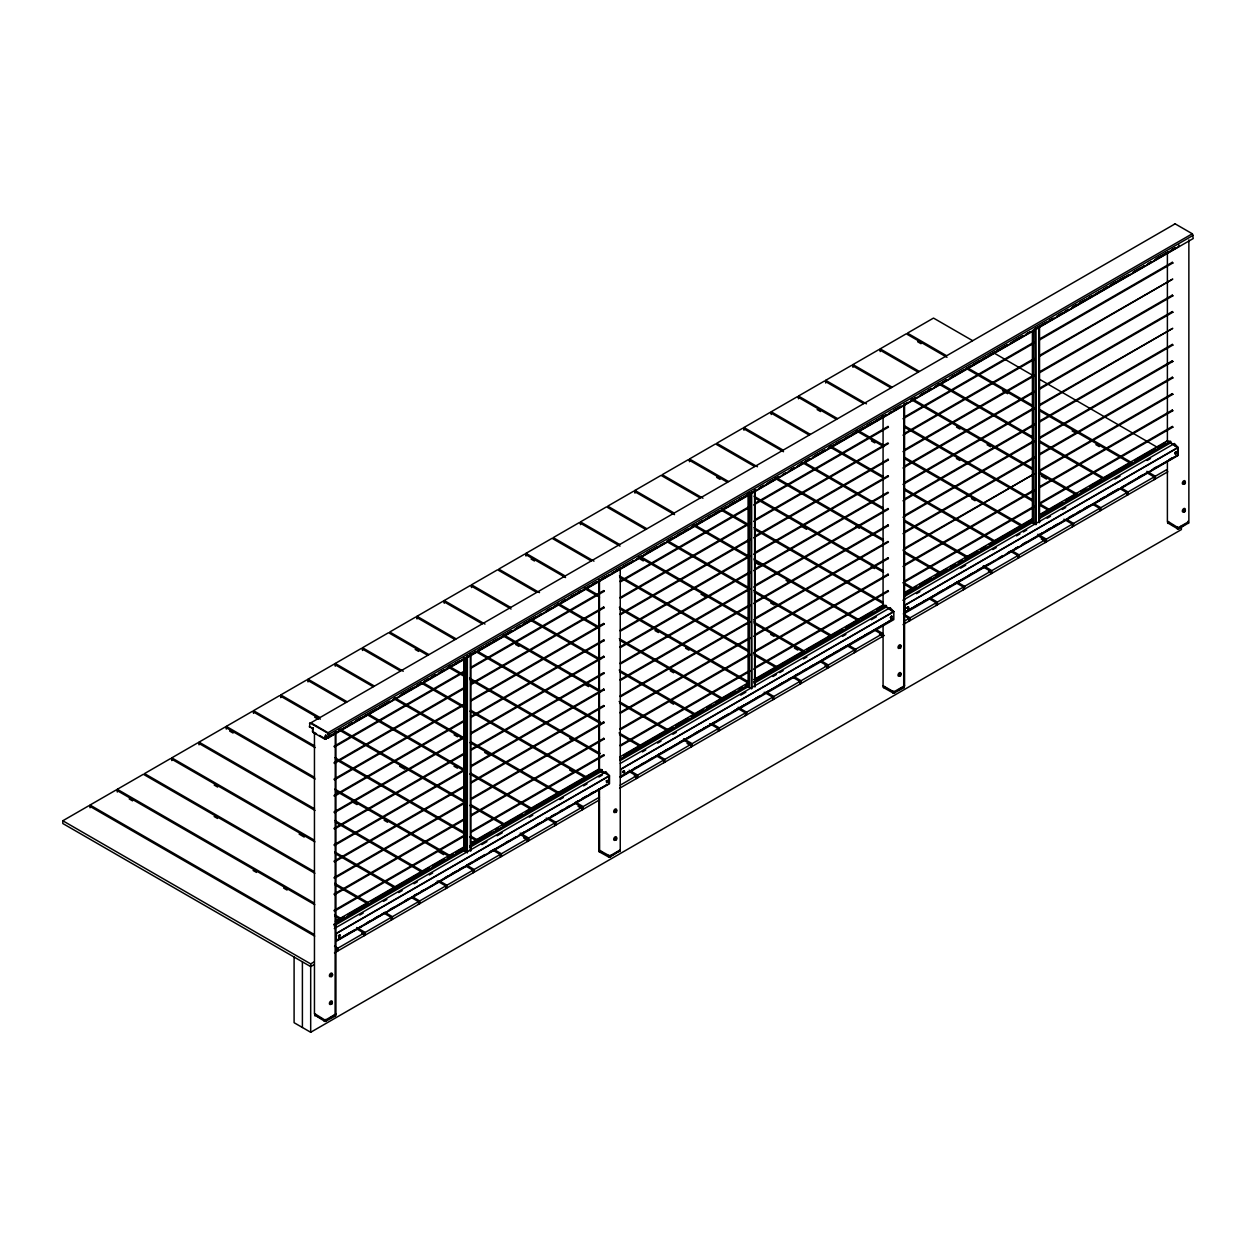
<?xml version="1.0" encoding="UTF-8"?>
<svg xmlns="http://www.w3.org/2000/svg" width="1256" height="1256" viewBox="0 0 1256 1256"><rect width="100%" height="100%" fill="white"/><g stroke="black" fill="none" stroke-linecap="round" stroke-linejoin="round"><path stroke-width="1.5" d="M309.463 726.879L313.168 728.339L309.463 726.879L310.012 723.001L327.643 733.111L328.413 737.822L325.304 736.032L325.304 739.282M310.059 723.283L310.954 722.781L328.46 732.97L329.009 737.492L325.304 736.032M1174.25 224.353L1175.129 223.835L1192.431 233.836L1193.2 238.546L328.413 737.822M330.359 1003.073L330.94 1002.068M338.665 936.191L339.465 935.846M606.695 780.996C606.742 782.802 607.166 779.929 606.334 780.777M623.212 771.671L622.992 771.906M891.399 616.743L890.394 617.654L891.619 616.131L891.917 617.936L890.394 617.654M908.057 607.229L907.586 607.386M1175.019 453.322L1175.71 452.521L1175.632 453.385M335.933 732.358L335.933 1013.985L325.194 1020.186L314.628 1013.623M620.244 568.214L620.244 849.841L609.835 856.011L598.782 849.935L598.767 789.208M904.556 404.071L904.556 685.697L893.817 691.883L883.078 685.697L883.455 687.582L893.66 693.249L904.179 687.582L904.179 686.545M883.722 686.545L891.791 691.365M1188.867 239.912L1188.867 521.554L1178.128 527.74L1167.562 521.177M1167.436 522.731L1178.128 529.106L1188.851 522.826M361.445 926.488L335.776 940.822L341.004 937.745M465.788 704.035L465.364 703.297L465.725 704.051L334.394 779.882M465.364 752.548L465.788 753.27L465.364 752.548L333.986 828.395M465.364 785.377L465.788 786.099L465.364 785.377L333.986 861.223M465.364 801.799L465.788 802.521L465.364 801.799L333.986 877.646M465.364 834.628L465.788 835.35L465.364 834.628L333.986 910.474M603.665 590.618L604.089 591.356L603.665 590.618L470.608 667.454M603.587 623.557L604.089 624.185L603.665 623.447L470.608 700.283M603.587 672.808L604.089 673.42L603.665 672.698L470.608 749.518M603.587 722.043L604.089 722.671L603.665 721.949L470.608 798.769M749.596 522.857L750.099 523.469L749.675 522.747L619.977 597.62M749.596 555.686L750.099 556.298L749.675 555.576L619.977 630.449M749.675 571.982L750.099 572.705L749.675 571.982L619.977 646.871M749.596 604.921L750.099 605.549L749.675 604.811L619.977 679.7M749.596 621.422L619.977 696.107M749.596 654.172L750.099 654.784L749.675 654.062L619.977 728.935M888.479 443.509L753.647 521.413M887.976 459.304L888.4 460.026L888.039 459.288L754.919 536.139M888.479 492.76L753.647 570.664M888.479 541.995L753.647 619.899M887.976 590.618L888.4 591.356L887.976 590.618L754.919 667.454M893.157 619.067L620.166 776.773M904.367 612.379L994.517 560.992M1033.986 342.181L1034.41 342.904L1034.049 342.166L904.289 417.07M1033.986 391.432L1034.41 392.155L1033.986 391.432L904.289 466.306M1033.986 440.668L1034.41 441.39L1034.049 440.652L904.289 515.557M903.017 550.081L1034.41 473.748L904.289 548.385M1033.986 489.919L1034.41 490.641L1034.049 489.903L904.289 564.792M1172.288 262.331L1172.712 263.054L1172.288 262.331L1039.23 339.151M1039.638 356.296L1172.759 279.083L1039.23 355.574M1172.288 311.582L1172.712 312.304L1172.288 311.582L1039.23 388.402M1172.288 344.411L1172.712 345.133L1172.288 344.411L1039.23 421.231M1172.288 360.817L1172.712 361.54L1172.288 360.817L1039.23 437.653M1172.288 393.646L1172.712 394.368L1172.288 393.646L1039.23 470.482M1172.712 410.791L1172.288 410.068L1172.759 410.743L1039.638 487.611M330.862 1003.136C331.976 1007.249 333.405 999.289 331.16 1002.869M598.782 849.747L599.143 851.725L609.348 857.393L619.977 850.767M339.167 937.055L338.366 935.72L338.994 935.249L339.167 937.055L340.392 935.532L339.544 935.343M339.151 936.364L339.984 934.951M338.869 936.898L339.685 934.778M607.307 780.274L608.014 781.028L606.789 782.551L606.538 780.667M606.789 782.551L606.491 780.745M606.491 782.378L608.014 781.028M623.996 770.635L624.295 772.44L622.772 772.157L624.295 770.807L623.102 771.639M623.478 772.911L624.703 771.388M891.917 616.303L891.101 618.407M890.802 618.235L891.619 616.131M907.491 608.595L908.716 607.072L908.606 608.297C904.728 608.987 909.799 604.481 907.303 608.014M1174.705 453.51L1175.93 451.987L1174.705 453.51L1176.228 453.793L1175.93 451.987M1175.412 454.264L1176.637 452.741M465.364 686.891L465.788 687.613L465.364 686.891L333.986 762.737M465.364 736.126L465.788 736.864L465.364 736.126L333.986 811.988M465.364 768.955L465.788 769.692L465.364 768.955L333.986 844.817M465.364 818.206L465.788 818.928L465.364 818.206L333.986 894.052M603.618 607.088L604.089 607.763L603.665 607.04L470.608 683.861M603.728 639.854L604.089 640.591L603.728 639.854L470.608 716.689M603.618 656.323L604.089 657.014L603.665 656.276L470.608 733.111M603.728 689.089L604.089 689.842L603.728 689.089L470.608 765.94M603.618 705.574L604.089 706.249L603.665 705.527L470.608 782.347M603.728 738.34L604.089 739.077L603.728 738.34L470.608 815.175M603.618 754.809L604.089 755.5L603.665 754.778L470.608 831.598M749.628 506.372L750.099 507.047L749.675 506.325L619.977 581.214M749.738 539.138L750.099 539.876L749.738 539.138L619.977 614.043M749.628 588.452L750.099 589.127L749.675 588.405L619.977 663.278M749.628 637.687L750.099 638.378L749.675 637.64L619.977 712.529M749.738 670.453L750.099 671.206L749.738 670.453L619.977 745.358M887.976 426.475L888.4 427.197L888.039 426.459L754.919 503.311M887.976 475.726L888.4 476.448L888.039 475.71L754.919 552.546M887.976 508.554L888.4 509.277L888.039 508.539L754.919 585.375M887.976 524.961L888.4 525.699L888.039 524.945L754.919 601.797M887.976 557.79L888.4 558.528L888.039 557.774L754.919 634.625M887.976 574.212L888.4 574.934L888.039 574.196L754.919 651.032M1033.986 358.604L1034.41 359.326L1034.049 358.572L904.289 433.477M1033.986 407.839L1034.41 408.561L1034.049 407.823L904.289 482.728M1033.986 457.09L1034.41 457.812L1034.049 457.074L904.289 531.963M1172.288 295.16L1172.712 295.882L1172.288 295.16L1039.23 371.98M1039.638 405.547L1172.759 328.334L1039.23 404.825M1172.288 377.24L1172.712 377.962L1172.288 377.24L1039.23 454.06M1172.288 426.475L1172.712 427.213L1172.288 426.475L1039.23 503.311M610.243 855.305L609.584 856.529L608.783 855.305M314.628 1014.989L325.194 1021.552L335.556 1015.868L335.556 1014.832M1188.207 522.496L1187.972 521.256M614.89 838.192L614.796 839.102M609.066 783.524L608.972 778.5M620.307 777.024L628.879 771.734L625.253 773.555M894.225 410.304L900.913 406.504L893.895 410.115M1177.594 450.213L1177.688 455.237L1128.5 483.639M325.885 1019.527L324.817 1019.746L325.602 1019.715M331.066 975.221L331.506 976.76L332.824 974.829L332.039 974.107L330.485 975.472L330.94 974.295M891.477 616.696L890.897 617.701M1183.874 510.69L1183.749 509.685M465.364 670.469L465.788 671.191L465.364 670.469L333.986 746.331M465.364 719.719L465.788 720.442L465.364 719.719L333.986 795.566M887.929 442.928L754.919 519.717M887.929 492.179L754.919 568.968M1033.986 375.01L1034.41 375.732L1034.049 374.995L904.289 449.899M887.929 541.43L754.919 618.203M1033.986 424.261L1034.41 424.983L1034.049 424.23L904.289 499.134M1033.986 506.325L1034.41 507.063L1034.049 506.309L904.289 581.214M465.411 851.285L466.149 851.254M623.164 771.938L623.384 771.341M891.399 616.665L890.802 617.544M1175.067 452.411L1174.705 453.322M1183.749 481.911L1183.874 482.916M330.375 1017.831L335.164 1014.613M599.143 850.689L599.143 851.725M599.599 850.422L602.754 852.777M883.455 686.545L883.455 687.582M314.079 964.655L310.687 966.618L62.8 823.512L62.8 820.765L88.862 805.724L314.675 936.097M90.04 807.781L90.04 805.033L116.102 789.993L314.754 904.681M117.295 792.049L117.295 789.302L143.357 774.261L314.832 873.265M171.789 760.587L171.789 757.855L197.851 742.798L315.005 810.434M199.029 744.855L199.029 742.123L225.091 727.067L315.083 779.018M226.284 729.124L226.284 726.392L252.346 711.336L315.162 747.603M253.524 713.392L253.524 710.66L279.586 695.604L320.343 719.139M280.779 697.661L280.779 694.929L306.841 679.873L345.887 702.418M308.018 681.93L308.018 679.198L334.08 664.141L373.126 686.687M335.258 666.198L335.258 663.466L361.32 648.41L400.381 670.955M362.513 650.467L362.513 647.735L388.575 632.694L427.621 655.24M417.008 619.004L417.008 616.272L443.07 601.231L482.116 623.777M444.247 603.273L444.247 600.541L470.309 585.5L511.066 609.019M471.502 587.541L471.502 584.809L497.564 569.769L536.61 592.314M525.997 556.078L525.997 553.346L552.059 538.306L591.105 560.851M580.476 524.631L580.476 521.884L606.538 506.843L645.6 529.388M634.971 493.168L634.971 490.421L661.033 475.38L700.094 497.925M689.466 461.706L689.466 458.974L715.528 443.918L754.589 466.463M743.96 430.243L743.96 427.511L770.022 412.455L809.068 435M771.215 414.511L771.215 411.78L797.277 396.723L836.323 419.269M798.455 398.78L798.455 396.048L824.517 380.992L863.563 403.537M825.694 383.049L825.694 380.317L851.756 365.261L890.818 387.806M852.95 367.317L852.95 364.585L879.012 349.529L918.058 372.074M880.189 351.586L880.189 348.854L906.251 333.798L947.008 357.332M309.463 723.629L1175.129 223.835M327.533 733.033L1192.305 233.757M328.413 734.572L1193.2 235.296M325.602 735.168L325.273 738.402L330.673 735.388M334.065 733.441L337.44 731.479M348.964 724.728L352.685 722.687M355.731 720.818L361.131 717.804M364.523 715.857L369.594 712.921M370.96 712.026L376.376 709.012M379.752 707.05L384.838 704.129M386.204 703.234L389.58 701.288M401.433 694.442L413.601 687.519M416.662 685.65L420.038 683.688M425.454 680.673L428.83 678.727M431.891 676.858L435.283 674.896M440.354 671.976L444.059 669.935M447.12 668.066L452.521 665.036M455.912 663.09L459.288 661.143M470.812 654.376L474.533 652.335M477.578 650.467L482.979 647.452M486.37 645.505L491.441 642.57M492.807 641.675L498.224 638.66M501.599 636.714L506.686 633.778M508.052 632.883L511.428 630.936M516.828 627.922L520.22 625.959M523.281 624.091L535.449 617.167M546.972 610.416L550.678 608.375M555.764 605.439L559.14 603.492M562.201 601.624L565.907 599.583M570.993 596.647L574.369 594.7M577.76 592.738L581.135 590.791M586.222 587.855L589.598 585.908M592.659 584.04L596.38 581.999M601.451 579.063L604.827 577.101M616.68 570.271L620.072 568.309M623.447 566.362L628.534 563.426M638.676 557.57L642.067 555.607M647.138 552.687L657.296 546.815M668.82 540.064L672.525 538.023M677.612 535.087L680.988 533.141M684.049 531.272L687.754 529.231M692.841 526.295L696.216 524.349M699.608 522.386L702.983 520.439M707.74 517.598L711.446 515.557M714.507 513.688L719.908 510.674M723.299 508.711L726.675 506.765M730.066 504.802L735.137 501.882M738.528 499.919L741.919 497.973M745.295 496.01L750.381 493.074M760.524 487.218L763.915 485.271M768.986 482.335L779.144 476.464M790.668 469.713L794.373 467.672M799.46 464.751L802.835 462.789M805.897 460.921L809.602 458.88M814.689 455.959L818.064 453.997M821.455 452.05L824.831 450.088M829.588 447.246L833.293 445.205M836.355 443.337L841.755 440.322M845.147 438.36L848.522 436.413M851.913 434.45L856.985 431.53M860.376 429.568L863.767 427.621M866.813 425.753L872.229 422.738M875.605 420.776L885.763 414.92M894.225 410.037L900.992 406.128M912.515 399.377L916.221 397.336M921.292 394.4L924.683 392.437M927.744 390.569L931.45 388.544M936.536 385.608L939.912 383.645M943.303 381.698L946.679 379.736M951.436 376.894L955.141 374.853M958.202 372.985L963.603 369.971M966.994 368.024L970.37 366.061M973.761 364.114L978.832 361.179M982.223 359.232L985.615 357.269M988.66 355.401L994.077 352.387M997.452 350.424L1007.61 344.568M1012.681 341.632L1022.839 335.776M1034.363 329.025L1046.531 322.101M1049.592 320.233L1053.297 318.192M1058.384 315.256L1061.76 313.309M1065.151 311.347L1068.526 309.4M1073.283 306.543L1076.989 304.517M1080.05 302.633L1085.451 299.619M1088.842 297.672L1092.218 295.709M1104.071 288.88L1107.462 286.918M1110.508 285.049L1115.595 282.129M1119.3 280.088L1124.371 277.152M1134.529 271.296L1139.616 268.36M1156.211 258.673L1168.378 251.75M1171.44 249.881L1174.815 247.919M337.44 731.761L325.273 738.402M340.831 729.799L352.685 722.969M356.06 721.007L389.909 701.46M393.301 699.514L396.676 697.567M401.747 694.631L413.601 687.786M416.992 685.839L420.368 683.876L399.989 695.714M428.83 678.994L423.759 681.93L435.518 675.194M432.221 677.047L435.596 675.084M438.988 673.138L444.059 670.202M447.45 668.255L459.288 661.41M462.679 659.447L474.533 652.618M477.908 650.655L511.757 631.124M515.148 629.162L520.22 626.242M523.595 624.279L535.449 617.434M538.84 615.487L542.215 613.54M545.606 611.578L550.678 608.642M554.069 606.695L565.907 599.85M569.298 597.903L581.135 591.058M584.527 589.111L596.38 582.266M599.756 580.319L609.914 574.447M611.609 573.474L633.605 560.773M636.996 558.81L642.067 555.89M645.443 553.927L657.296 547.098M660.687 545.135L664.063 543.189M672.525 538.306L667.454 541.226L679.213 534.506M675.916 536.343L687.754 529.514M691.145 527.551L702.983 520.706M706.374 518.759L755.453 490.421M758.844 488.474L763.915 485.538M767.29 483.591L779.144 476.746M782.535 474.784L785.911 472.837M789.302 470.89L794.373 467.954M812.993 457.2L824.831 450.37L812.915 457.31M885.763 415.187L828.222 448.408L839.981 441.688M889.138 413.24L892.529 411.277L889.06 413.35M907.758 402.485L904.383 404.448L907.68 402.595M911.15 400.538L916.221 397.603M919.612 395.656L931.45 388.811M934.841 386.848L946.679 380.019M950.07 378.056L1007.61 344.835M1010.986 342.888L1022.839 336.043M1026.23 334.096L1029.606 332.134M1034.693 329.213L1046.531 322.368M1049.922 320.421L1053.297 318.459L1048.148 321.505M1061.76 313.576L1056.688 316.512L1068.448 309.777M1065.151 311.629L1068.526 309.667M1071.918 307.72L1076.989 304.784M1080.38 302.822L1092.218 295.992M1095.609 294.03L1107.462 287.2M1110.838 285.238L1129.458 274.499L1124.293 277.545M1144.687 265.707L1132.833 272.536L1144.609 265.817M1148.078 263.744L1151.454 261.798M1156.541 258.862L1168.378 252.016M1171.77 250.07L1175.145 248.107M389.831 701.586L324.99 739.25L1178.835 246.506L1178.835 244.826M393.207 699.623L396.598 697.677M438.909 673.247L511.679 631.234M515.054 629.272L518.445 627.325M521.837 625.362L542.137 613.65M545.528 611.688L557.366 604.858M560.757 602.896L609.835 574.557M611.531 573.584L633.526 560.883M636.902 558.936L640.293 556.973M643.684 555.026L663.984 543.298M682.605 532.544L755.374 490.531M758.75 488.584L762.141 486.622M767.212 483.701L779.065 476.856M782.457 474.909L785.832 472.947M789.223 471L794.294 468.064M801.061 464.155L797.686 466.117L809.602 459.162L804.452 462.208M843.373 439.726L877.222 420.195M880.597 418.232L883.988 416.285M911.071 400.648L916.142 397.712M919.533 395.766L922.909 393.803M926.3 391.856L931.371 388.92M934.762 386.974L946.6 380.128M949.991 378.182L961.829 371.336M965.22 369.374L999.07 349.843M1002.445 347.881L1005.836 345.934M1010.907 342.998L1022.761 336.168M1026.152 334.206L1029.528 332.259M1032.919 330.297L1037.99 327.361M1041.381 325.414L1044.757 323.467M1071.839 307.83L1083.677 300.985M1087.068 299.038L1120.917 279.491M1148 263.854L1151.375 261.907M1154.766 259.945L1159.838 257.025M1163.229 255.062L1175.067 248.233M334.394 747.053L465.788 671.191M471.016 668.176L604.089 591.356M620.401 581.936L750.099 507.047M753.647 505.006L888.4 427.197M903.017 418.766L1034.41 342.904M1039.638 339.889L1172.712 263.054M334.394 763.46L465.788 687.613M471.016 684.583L604.089 607.763M620.401 598.343L750.099 523.469M903.017 435.173L1034.41 359.326M333.986 779.16L465.364 703.297M471.016 701.005L604.089 624.185M620.401 614.765L750.099 539.876M753.647 537.835L888.4 460.026M903.017 451.595L1034.41 375.732M1039.638 372.718L1172.712 295.882M334.394 796.288L465.788 720.442M471.016 717.412L604.089 640.591M620.401 631.171L750.099 556.298M753.647 554.241L888.4 476.448M903.017 468.001L1034.41 392.155M1039.638 389.125L1172.712 312.304M334.394 812.711L465.788 736.864M471.016 733.834L604.089 657.014M620.401 647.594L750.099 572.705M903.017 484.424L1034.41 408.561M334.394 829.133L465.788 753.27M471.016 750.256L604.089 673.42M620.401 664L750.099 589.127M753.647 587.07L888.4 509.277M903.017 500.83L1034.41 424.983M1039.638 421.953L1172.712 345.133M334.394 845.539L465.788 769.692M471.016 766.662L604.089 689.842M620.401 680.422L750.099 605.549M753.647 603.492L888.4 525.699M903.017 517.252L1034.41 441.39M1039.638 438.375L1172.712 361.54M334.394 861.961L465.788 786.099M471.016 783.085L604.089 706.249M620.401 696.845L750.099 621.956M903.017 533.659L1034.41 457.812M1039.638 454.782L1172.712 377.962M334.394 878.368L465.788 802.521M471.016 799.491L604.089 722.671M620.401 713.251L750.099 638.378M753.647 636.321L888.4 558.528M1039.638 471.204L1172.712 394.368M1039.23 486.888L1172.288 410.068M334.394 894.79L465.788 818.928M471.016 815.913L604.089 739.077M620.401 729.673L750.099 654.784M753.647 652.728L888.4 574.934M903.017 566.487L1034.41 490.641M334.394 911.197L465.788 835.35M471.016 832.32L604.089 755.5M620.401 746.08L750.099 671.206M753.647 669.15L888.4 591.356M903.017 582.91L1034.41 507.063M1039.638 504.033L1172.712 427.213M335.368 921.15L464.39 846.67M471.047 842.823L598.374 769.316L601.938 769.614L469.65 845.979M619.679 757.007L748.702 682.526M753.663 679.653L882.685 605.172L886.249 605.471L753.961 681.835M903.99 592.863L1033.013 518.383M1039.67 514.536L1166.997 441.029L1170.561 441.311L1039.968 516.718M335.729 921.637L344.207 916.754M347.598 914.792L367.961 903.033M371.352 901.086L429.018 867.786M432.409 865.824L444.279 858.978M447.67 857.016L452.757 854.08M456.148 852.118L464.626 847.219M471.408 843.31L491.771 831.55M495.162 829.604L498.554 827.641M501.945 825.679L522.292 813.935M525.683 811.973L598.61 769.865L604.638 773.351M623.431 755.531L672.619 727.145M676.011 725.183L687.88 718.338M691.271 716.375L703.14 709.514M706.531 707.552L711.634 704.616M715.025 702.669L735.372 690.91M738.764 688.947L742.155 687.001M745.546 685.038L748.937 683.076M755.72 679.166L803.212 651.738M806.603 649.792L842.227 629.225M845.618 627.262L857.487 620.417M860.878 618.454L872.747 611.594M876.138 609.647L882.921 605.722M904.351 593.35L916.221 586.505M919.612 584.542L931.497 577.682M934.888 575.719L946.757 568.874M950.148 566.911L955.235 563.975M958.626 562.013L962.018 560.066M965.409 558.104L977.278 551.243M980.669 549.296L985.756 546.344M989.147 544.398L1031.553 519.905M1041.726 514.034L1062.089 502.29M1065.481 500.328L1077.35 493.482M1080.741 491.52L1085.828 488.584M1089.219 486.622L1101.088 479.761M1104.479 477.814L1131.625 462.145M1135.016 460.183L1155.363 448.439M1158.754 446.477L1165.537 442.552M333.97 924.322L464.563 848.93M619.977 759.189L748.874 684.771M904.289 595.046L1033.186 520.628M334.127 924.542L464.72 849.15M469.807 846.199L602.095 769.834L602.095 771.058L469.807 847.423M620.134 759.409L749.031 684.991M754.118 682.055L886.406 605.69L886.406 606.915L754.118 683.28M904.446 595.265L1033.343 520.847M1040.125 516.938L1170.718 441.547L1170.718 442.756L1040.125 518.163M334.127 925.766L464.72 850.359M620.134 760.634L749.031 686.216M904.446 596.49L1033.343 522.072M334.3 928.545L605.816 771.843L609.395 775.674L336.325 933.318M620.307 763.428L890.127 607.7L893.707 611.531L620.637 769.174M902.923 600.258L1174.438 443.556L1178.018 447.387L904.948 605.031M359.734 915.09L363.125 913.128M383.473 901.384L386.879 899.422M398.749 892.561L402.14 890.614M414.009 883.753L417.4 881.79M429.269 874.945L432.661 872.983M481.849 844.582L486.935 841.646M497.109 835.774L502.196 832.838M529.341 817.169L532.732 815.207M559.862 799.538L563.253 797.591M583.616 785.832L587.007 783.87M598.876 777.024L602.268 775.062M642.35 751.92L645.741 749.958M657.61 743.112L661.001 741.15M672.886 734.289L676.278 732.342M740.726 695.133L745.813 692.197M772.942 676.529L776.334 674.566M779.725 672.604L783.116 670.641M803.479 658.898L806.87 656.935M842.478 636.384L845.869 634.421M871.319 619.726L876.405 616.79M916.488 593.648L919.879 591.686M960.589 568.183L965.676 565.247M992.805 549.579L996.196 547.632M1016.544 535.872L1019.935 533.926M1023.342 531.963L1026.733 530.001M1047.08 518.257L1050.471 516.295M1062.341 509.434L1065.732 507.487M1114.92 479.085L1120.007 476.15M1147.136 460.481L1150.527 458.519M344.332 935.751L354.569 929.911M366.438 923.05L369.829 921.088M374.932 918.152L378.323 916.205M381.714 914.242L385.105 912.28M390.129 909.313L393.583 907.382M405.39 900.489L408.844 898.574M413.868 895.607L417.322 893.675M420.65 891.682L424.104 889.766M435.91 882.874L439.38 880.943M444.467 878.007L447.858 876.06M451.187 874.05L456.336 871.162M459.665 869.168L463.119 867.237M466.51 865.274L471.597 862.338M474.925 860.344L485.161 854.504M490.185 851.537L495.335 848.632M505.524 842.76L508.916 840.798M520.722 833.905L524.176 831.99M535.982 825.098L539.436 823.182M544.46 820.199L547.914 818.284M551.243 816.29L554.697 814.359M559.721 811.392L563.175 809.461M566.503 807.467L569.973 805.551M575.06 802.615L578.451 800.653M581.842 798.69L586.929 795.755M590.257 793.761L593.711 791.845M633.731 768.656L637.185 766.741M640.576 764.778L643.967 762.832M648.991 759.849L652.445 757.933M657.547 754.997L660.939 753.035M664.267 751.041L667.721 749.11M679.527 742.217L682.981 740.302M694.788 733.41L699.937 730.505M703.266 728.511L706.72 726.596M710.048 724.602L715.198 721.698M718.589 719.735L728.778 713.863M733.802 710.896L744.039 705.056M755.908 698.195L759.299 696.232M764.323 693.265L767.777 691.35M779.584 684.457L783.038 682.526M788.14 679.59L791.531 677.628M794.86 675.634L798.314 673.718M803.338 670.751L806.792 668.82M810.12 666.826L813.574 664.911M825.38 658.018L830.53 655.114M833.858 653.12L837.312 651.205M840.704 649.242L845.79 646.306M855.98 640.434L861.067 637.483M864.395 635.489L869.545 632.6M888.196 621.83L893.283 618.878M907.931 610.432L911.322 608.469M914.713 606.507L919.8 603.571M923.129 601.577L926.583 599.662M938.389 592.769L943.554 589.865M946.883 587.871L950.337 585.955M953.665 583.962L958.815 581.057M968.988 575.185L972.38 573.223M977.404 570.24L987.64 564.415M999.509 557.554L1002.9 555.592M1007.924 552.624L1011.394 550.693M1014.785 548.746L1018.176 546.784M1023.2 543.801L1026.654 541.885M1038.461 534.993L1041.915 533.078M1046.939 530.095L1050.393 528.179M1053.721 526.185L1057.175 524.254M1068.982 517.362L1074.147 514.473M1077.475 512.479L1080.929 510.548M1084.258 508.554L1089.407 505.65M1099.581 499.778L1104.668 496.842M1107.996 494.848L1118.233 489.008M1138.595 477.264L1141.987 475.302M1153.793 468.41L1157.247 466.494M1169.053 459.602L1172.507 457.671M335.854 940.917L385.278 912.374M388.434 910.553L485.334 854.614M488.49 852.793L515.871 836.983M519.026 835.162L607.449 784.388L364.837 924.526M632.035 769.912L728.951 713.957M732.107 712.136L759.472 696.342M762.628 694.521L893.22 618.847M906.173 611.641L1003.073 555.702M1006.229 553.88L1018.349 546.878M1021.505 545.057L1118.405 489.118M1121.561 487.281L1148.942 471.487M1152.097 469.666L1177.767 455.112M997.908 559.03L1125.109 485.585M62.8 820.765L310.687 963.886L313.937 962.002M334.536 946.192L337.927 948.154L363.989 933.114L363.989 935.846M356.688 927.525L365.182 932.423L391.244 917.382L391.244 920.114M385.639 912.767L392.421 916.692L418.484 901.651L418.484 904.383M412.879 897.035L419.677 900.96L445.739 885.92L445.739 888.651M440.118 881.304L446.916 885.229L472.978 870.188L472.978 872.92M467.373 865.572L474.156 869.497L500.218 854.457L500.218 857.189M494.613 849.857L501.411 853.766L527.473 838.725L527.473 841.457M520.172 833.136L528.65 838.035L554.712 822.994L554.712 825.726M549.108 818.394L555.906 822.303L581.968 807.263L581.968 809.994M576.363 802.663L583.145 806.572L599.442 797.168M620.166 785.204L636.462 775.8L636.462 778.532M629.146 770.211L637.64 775.125L663.702 760.068L663.702 762.8M658.097 755.468L664.895 759.393L690.957 744.337L690.957 747.069M683.641 738.748L692.135 743.662L718.197 728.606L718.197 731.337M712.592 724.005L719.374 727.93L745.436 712.874L745.436 715.622M738.135 707.301L746.629 712.199L772.691 697.143L772.691 699.89M767.086 692.543L773.869 696.468L799.931 681.411L799.931 684.159M794.326 676.811L801.124 680.736L827.186 665.68L827.186 668.428M821.581 661.08L828.363 665.005L854.425 649.949L854.425 652.696M848.821 645.349L855.619 649.274L881.681 634.233L881.681 636.965M904.037 621.312L908.92 618.501L908.92 621.233M903.315 613.886L910.113 617.811L936.175 602.77L936.175 605.502M930.555 598.154L937.353 602.079L963.415 587.039L963.415 589.77M957.81 582.423L964.592 586.348L990.654 571.307L990.654 574.039M983.354 565.718L991.848 570.616L1017.91 555.576L1017.91 558.308M1012.305 550.96L1019.087 554.885L1045.149 539.845L1045.149 542.576M1037.849 534.255L1046.342 539.154L1072.404 524.113L1072.404 526.845M1066.799 519.513L1073.582 523.422L1099.644 508.382L1099.644 511.114M1094.039 503.782L1100.837 507.691L1126.899 492.65L1126.899 495.382M1121.294 488.05L1128.076 491.96L1154.138 476.919L1154.138 479.651M1146.838 471.33L1155.332 476.228L1166.73 469.65M334.441 952.896L599.442 799.915M619.585 788.281L884.365 635.41M903.033 624.625L1167.813 471.769M611.546 855.509L619.412 850.956M898.998 689.544L902.153 687.723M1181.739 526.311L1184.879 524.49M294.092 957.041L294.092 1022.698L310.687 1032.275L1181.394 529.577L1181.394 525.715M466.667 851.725L465.756 851.647L466.541 851.238M894.272 691.412L894.272 692.26M325.571 1020.594L324.817 1020.594M907.696 607.197L907.79 608.768M465.27 851.332L464.39 850.909L464.39 658.066M315.711 1014.408L315.287 1015.099L321.583 1018.742M465.175 851.332L465.081 658.458M1168.645 521.962L1168.049 522.496M1177.72 527.285L1177.39 526.939M1170.718 442.756L1174.282 444.812L1174.282 443.588M1166.997 441.029L1178.018 447.387M1174.753 445.927L1177.767 447.654L1177.767 454.845M972.552 340.627L933.506 318.082L907.444 333.123L946.49 355.668M992.931 352.387L1033.672 375.905M1038.775 378.857L1157.624 447.466M968.564 368.416L1033.076 405.657M1039.874 409.582L1131.562 462.506M967.371 369.091L1033.594 407.321M1038.681 410.257L1130.369 463.197M1147.356 472.994L1154.138 476.919M917.634 341.742L921.025 343.704M1002.524 390.757L1007.61 393.693M1072.137 430.934L1075.528 432.896M1095.907 444.655L1099.298 446.618M880.189 348.854L919.251 371.399M941.309 384.148L1032.997 437.072M1039.795 440.997L1104.307 478.238M938.436 383.849L1033.515 438.736M1038.602 441.672L1103.129 478.929M1120.101 488.725L1126.899 492.65M1171.377 524.49L1174.517 526.311M852.95 364.585L891.995 387.131M912.374 398.89L1032.919 468.488M1039.717 472.413L1077.067 493.969M911.181 399.581L1033.437 470.152M1038.524 473.088L1075.874 494.66M1092.861 504.457L1099.644 508.382M956.523 427.119L959.914 429.065M987.075 444.75L990.466 446.712M1041.412 476.118L1046.499 479.07M825.694 380.317L866.452 403.835M903.802 425.407L1032.84 499.904M1039.623 503.829L1049.812 509.7M904.32 427.071L1033.358 501.568M1040.141 505.493L1048.634 510.391M1063.91 519.215L1072.404 524.113M956.428 458.534L959.835 460.481M1035.98 524.317L1035.274 329.119M798.455 396.048L837.501 418.593M857.879 430.353L883.345 445.048M903.723 456.823L1022.572 525.432M856.702 431.044L883.863 446.712M904.242 458.487L1021.379 526.123M1038.367 535.92L1045.149 539.845M817.138 409.566L820.529 411.528M871.46 440.935L874.851 442.897M971.642 498.758L975.033 500.72M1041.24 538.95L1046.342 541.901L1046.342 539.154M771.215 411.78L810.261 434.325M830.64 446.084L883.266 476.464M903.645 488.239L995.317 541.163M829.447 446.759L883.784 478.128M904.147 489.903L994.14 541.854M1011.111 551.651L1017.91 555.576M743.96 427.511L783.006 450.056M805.08 462.789L883.188 507.879M903.566 519.654L968.078 556.895M783.524 451.72L742.783 428.186L716.721 443.242L757.462 466.761M802.207 462.491L883.69 509.544M904.069 521.319L966.885 557.586M983.872 567.382L990.654 571.307M988.456 571.402L991.848 573.348L991.848 570.616M776.145 477.547L883.109 539.295M903.472 551.054L940.822 572.626M774.952 478.222L883.612 540.959M903.99 552.719L939.645 573.317M956.617 583.114L963.415 587.039M855.933 526.358L859.34 528.305M689.466 458.974L728.527 481.519M753.993 496.214L883.015 570.711M903.394 582.47L913.583 588.358M727.334 482.194L688.288 459.649L662.226 474.69L702.967 498.224M754.495 497.878L883.533 572.375M903.912 584.134L912.405 589.048M929.377 598.845L936.175 602.77M716.642 477.39L720.033 479.352M801.532 526.405L806.619 529.341M871.13 566.582L874.537 568.544M904.901 613.211L1178.128 455.473L1178.128 447.591L905.074 605.251L905.074 613.116M721.65 509.01L748.812 524.694M753.898 527.63L882.937 602.126M722.153 510.674L749.33 526.358M754.416 529.294L883.455 603.791M903.833 615.55L908.92 618.501M886.406 606.915L888.777 608.281M882.685 605.172L893.707 611.531M890.441 610.071L893.456 611.813M634.971 490.421L674.032 512.966M694.395 524.741L748.733 556.11M753.82 559.046L859.088 619.82M876.076 629.617L882.858 633.542L882.858 636.274L879.467 634.311M674.535 514.63L633.793 491.112L607.731 506.152L646.777 528.697M693.218 525.416L749.251 557.774M754.338 560.71L857.911 620.495M874.883 630.308L881.681 634.233M755.515 562.766L758.922 564.713M786.083 580.398L789.475 582.36M667.156 540.472L748.655 587.525M753.741 590.461L831.849 635.552M667.674 542.137L749.157 589.19M754.259 592.125L830.656 636.227M847.643 646.039L854.425 649.949M770.729 602.99L774.12 604.952M580.476 521.884L619.538 544.429M641.612 557.177L748.576 618.925M753.663 621.877L804.594 651.283M620.04 546.093L579.299 522.575L553.237 537.615L593.978 561.149M638.723 556.879L749.078 620.59M754.181 623.541L803.416 651.958M820.388 661.771L827.186 665.68M639.901 558.936L643.308 560.898M701.036 594.214L706.123 597.165M770.635 634.406L774.041 636.368M794.404 648.127L797.811 650.09M824.972 665.774L828.363 667.737L828.363 665.005M619.459 575.845L748.482 650.341M753.584 653.293L777.354 667.015M619.962 577.509L749 652.005M754.087 654.957L776.161 667.69M793.148 677.502L799.931 681.411M525.997 553.346L565.043 575.892M585.422 587.651L599.002 595.501M619.365 607.26L748.403 681.757M565.561 577.556L524.804 554.037L498.742 569.078L539.499 592.612M584.228 588.342L599.505 597.165M619.883 608.925L748.921 683.421M764.197 692.244L772.691 697.143M531.084 559.03L534.475 560.992M655.02 630.591L658.427 632.537M685.588 648.222L688.979 650.184M751.669 688.461L750.962 493.278M558.166 603.382L598.924 626.917M619.287 638.676L722.859 698.477M558.685 605.047L599.426 628.581M619.805 640.34L721.666 699.152M738.654 708.965L745.436 712.874M670.217 670.814L673.624 672.776M471.502 584.809L510.548 607.355M532.623 620.103L600.525 659.306M619.208 670.092L695.604 714.209M529.734 619.805L599.347 659.997M619.726 671.756L694.427 714.884M709.703 723.707L718.197 728.606M670.139 702.23L673.546 704.192M444.247 600.541L485.004 624.075M503.672 634.845L600.447 690.721M619.13 701.507L668.365 729.94M504.19 636.509L599.269 691.412M619.648 703.172L667.187 730.615M684.159 740.412L690.957 744.337M515.557 644.454L518.948 646.4M585.17 684.63L588.562 686.592M687.048 743.458L692.135 746.394L692.135 743.662M417.008 616.272L456.054 638.817M478.128 651.566L600.368 722.137M619.051 732.923L641.125 745.656M454.876 639.508L415.815 616.963L389.752 632.004L428.814 654.549M475.239 651.267L599.191 722.828M619.553 734.587L639.932 746.347M656.919 756.143L663.702 760.068M449.177 666.308L464.469 675.131M469.556 678.067L600.29 753.553M449.695 667.972L463.276 675.822M470.074 679.731L599.112 754.244M629.664 771.875L636.462 775.8M415.218 649.446L418.625 651.409M569.722 738.638L573.129 740.6M634.249 775.894L637.64 777.856L637.64 775.125M623.18 771.106L622.772 772.157M620.59 777.354L893.817 619.616L893.817 611.75L620.762 769.394L620.762 777.26M602.095 771.058L605.659 773.099L605.659 771.875M598.374 769.316L609.395 775.674M600.604 771.294L603.885 773.178M362.513 647.735L403.255 671.254M423.633 683.029L464.375 706.547M471.173 710.472L586.63 777.119M420.744 682.73L464.893 708.211M469.995 711.147L585.437 777.809M569.643 770.054L573.05 772.016M335.258 663.466L374.319 686.011M394.682 697.771L464.296 737.963M471.094 741.888L559.375 792.85M395.2 699.435L464.814 739.627M469.901 742.563L558.198 793.541M575.17 803.338L581.968 807.263M454.107 734.823L457.514 736.77M484.675 752.454L488.066 754.416M578.058 806.368L583.145 809.319L583.145 806.572M308.018 679.198L347.064 701.743M369.138 714.476L464.218 769.379M471.016 773.304L532.136 808.581M367.961 715.166L464.736 771.043M469.822 773.979L530.943 809.272M546.234 818.096L554.712 822.994M454.028 766.239L457.435 768.185M280.779 694.929L319.825 717.474M340.203 729.234L464.139 800.794M470.921 804.719L504.881 824.313M339.01 729.924L464.657 802.458M469.744 805.394L503.703 825.004M520.675 834.8L527.473 838.725M314.722 717.27L318.129 719.233M399.628 766.27L404.715 769.221M523.564 837.831L528.65 840.782L528.65 838.035M316.512 733.677L312.713 732.185L325.163 739.36M319.526 735.419L325.744 739.015M253.524 710.66L314.644 745.938M335.022 757.713L464.061 832.21M470.843 836.119L477.641 840.044M335.54 759.378L464.563 833.874M469.666 836.81L476.448 840.735M493.435 850.532L500.218 854.457M466.164 852.275L463.794 850.909L463.794 658.066M226.284 726.392L314.565 777.354M334.944 789.129L450.386 855.776M335.446 790.793L449.208 856.466M466.18 866.263L472.978 870.188M229.675 731.086L233.066 733.049M353.611 802.647L357.018 804.594M384.179 820.278L387.57 822.24M438.501 851.647L443.604 854.598M199.029 742.123L314.487 808.77M334.865 820.529L423.146 871.507M335.368 822.193L421.969 872.198M437.245 881.021L445.739 885.92M171.789 757.855L314.408 840.186M334.771 851.945L395.907 887.238M314.911 841.85L170.596 758.53L144.534 773.586L314.33 871.601M335.289 853.609L394.714 887.929M411.701 897.726L418.484 901.651M214.226 785.094L217.633 787.057M299.116 834.094L304.219 837.045M334.693 883.361L368.652 902.97M335.211 885.025L367.474 903.661M384.446 913.457L391.244 917.382M214.148 816.51L217.539 818.457M117.295 789.302L314.236 903.017M334.614 914.776L341.412 918.701M335.132 916.44L340.219 919.376M357.206 929.189L363.989 933.114M129.18 798.91L132.571 800.873M253.115 870.471L256.522 872.418M283.683 888.102L287.075 890.064M361.775 933.192L365.182 935.155L365.182 932.423M90.04 805.033L314.157 934.433M903.723 686.278L903.88 404.071M620.244 849.841L619.867 851.725M893.079 691.083L893.361 692.26M904.556 685.697L904.179 687.582M335.933 1013.985L335.556 1015.868M1188.49 522.056L1188.49 523.422M1179.023 527.536L1179.023 528.902M1177.233 527.536L1177.233 528.902M1167.766 522.056L1167.766 523.422M1167.389 253.602L1167.389 441.358M1167.389 460.921L1167.389 521.554M1155.332 476.228L1155.332 478.976M1128.076 491.96L1128.076 494.707M1100.837 507.691L1100.837 510.438M1073.582 523.422L1073.582 526.17M1039.528 325.869L1039.528 522.606M1038.932 327.816L1038.932 522.606M1035.98 327.581L1035.98 524.663L1032.416 522.606L1032.416 331.71M1033.704 330.171L1033.704 523.014L1033.013 331.71M1019.087 554.885L1019.087 557.617M964.592 586.348L964.592 589.08M937.353 602.079L937.353 604.811M910.113 617.811L910.113 620.543M894.712 691.679L894.712 693.045M892.922 691.679L892.922 693.045M889.97 607.731L889.97 608.956M883.078 415.799L883.078 605.502M883.078 625.064L883.078 685.697M855.619 649.274L855.619 652.005M801.124 680.736L801.124 683.468M773.869 696.468L773.869 699.2M755.217 490.013L755.217 686.765M754.62 490.013L754.62 686.765M751.669 492.069L751.669 688.806L748.105 686.765L748.105 493.906M749.392 492.368L749.392 687.158L748.702 493.906M746.629 712.199L746.629 714.931M719.374 727.93L719.374 730.662M664.895 759.393L664.895 762.125M610.4 855.823L610.4 857.189M609.144 775.957L609.144 783.132M608.611 855.823L608.611 857.189M599.457 579.942L599.457 769.645M599.457 789.208L599.599 850.956M598.767 579.942L598.767 769.645M555.906 822.303L555.906 825.051M501.411 853.766L501.411 856.513M474.156 869.497L474.156 872.229M470.906 654.156L470.906 850.909M470.309 654.156L470.309 850.909M467.358 655.868L467.358 852.95M466.651 657.422L466.651 852.212M446.916 885.229L446.916 887.961M419.677 900.96L419.677 903.692M392.421 916.692L392.421 919.423M337.927 948.154L337.927 950.886M336.749 948.845L336.749 951.577M335.258 732.358L335.101 1015.099M326.089 1019.966L326.089 1021.332M325.901 734.995L325.901 738.936M324.299 1019.966L324.299 1021.332M314.832 1014.503L314.832 1015.868M314.455 732.358L314.455 1013.985M313.168 727.648L312.571 731.918L312.571 728.684M310.687 963.886L310.687 1032.275M302.398 961.829L302.398 1027.487M1184.753 483.026A2.01 1.162 -60 0 1 1182.414 483.78A2.01 1.162 -60 0 1 1183.874 480.75A2.01 1.162 -60 0 1 1184.989 482.555M332.055 1002.79A2.01 1.162 -60 0 1 329.653 1004.282A2.01 1.162 -60 0 1 330.579 1001.205A2.01 1.162 -60 0 1 332.196 1002.304M331.835 975.472A2.01 1.162 -60 0 1 329.527 976.32A2.01 1.162 -60 0 1 330.705 973.322A2.01 1.162 -60 0 1 332.196 974.515M615.848 839.542A2.01 1.162 -60 0 1 613.713 839.495A2.01 1.162 -60 0 1 615.613 836.7A2.01 1.162 -60 0 1 616.147 839.102M615.503 812.114A2.01 1.162 -60 0 1 613.713 811.423A2.01 1.162 -60 0 1 615.738 808.911A2.01 1.162 -60 0 1 616.147 811.329M900.458 674.959A2.01 1.162 -60 0 1 898.15 675.822A2.01 1.162 -60 0 1 899.327 672.824A2.01 1.162 -60 0 1 900.819 674.017M900.16 647.609A2.01 1.162 -60 0 1 898.071 647.813A2.01 1.162 -60 0 1 899.437 644.956A2.01 1.162 -60 0 1 900.819 646.228M615.063 811.564C616.743 815.191 617.795 806.635 615.063 811.564M615.063 839.353C616.743 842.98 617.795 834.424 615.063 839.353M899.375 647.421C901.054 651.048 902.106 642.491 899.375 647.421M899.375 675.194C901.054 678.837 902.106 670.28 899.375 675.194M908.292 607.323L907.083 608.014L908.292 607.323M1183.686 483.277C1185.366 486.904 1186.418 478.348 1183.686 483.277M1183.686 511.051C1185.366 514.677 1186.418 506.137 1183.686 511.051M609.505 775.894L336.451 933.538L336.09 941.388L609.505 783.76L609.505 775.894M1184.125 511.616A2.01 1.162 -60 0 0 1184.753 508.492A2.01 1.162 -60 0 0 1182.383 510.611A2.01 1.162 -60 0 0 1184.125 511.616"/></g></svg>
